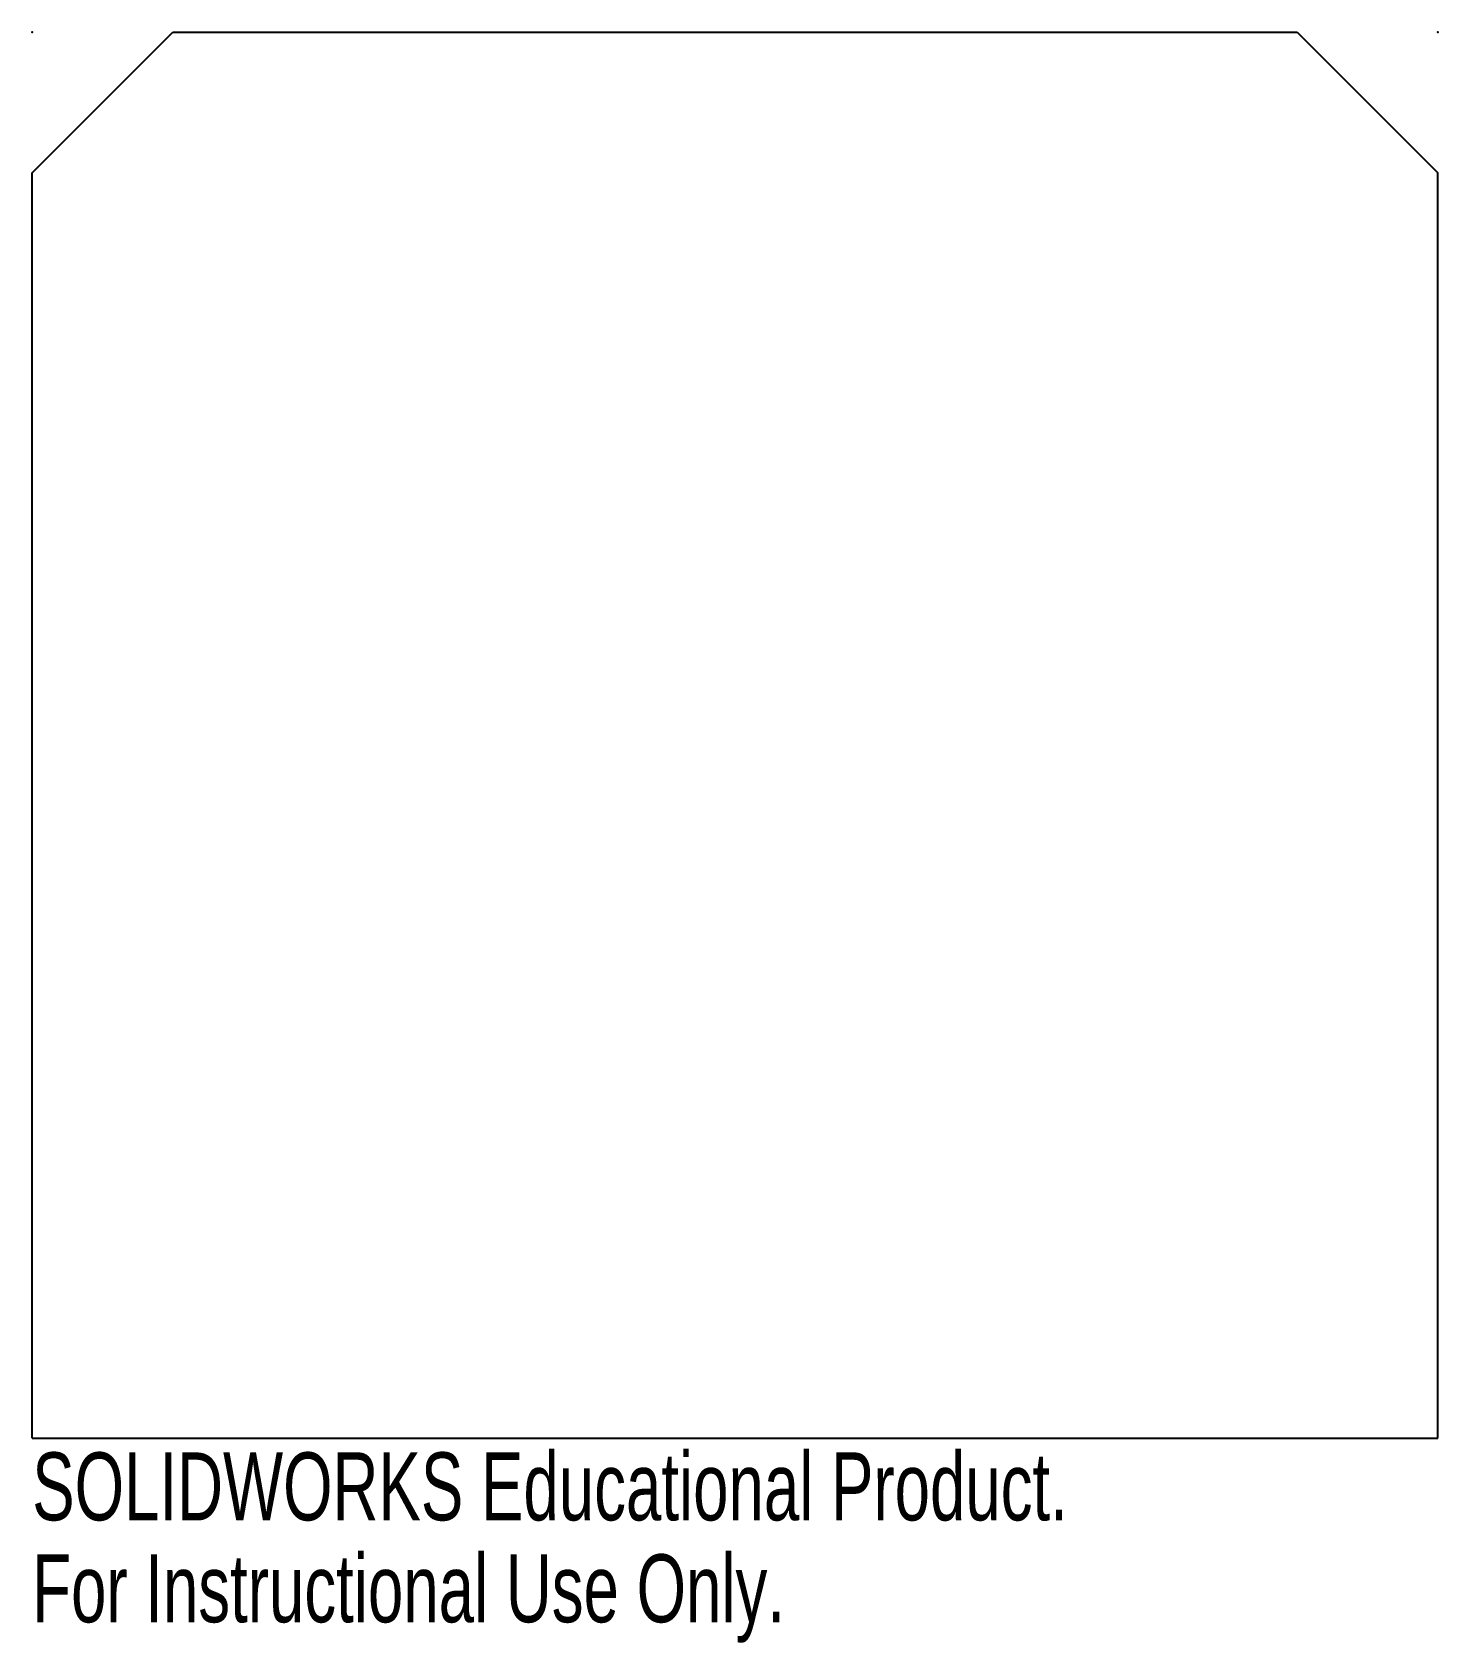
# Model space of a CAD drawing. Header units: millimetres. Extents: x 0 to 100, y -15 to 100.
import ezdxf

# ---------------------------------------------------------------- set-up
doc = ezdxf.new("R2010")
doc.units = ezdxf.units.MM
doc.header["$PDSIZE"] = -1
doc.styles.add('SLDTEXTSTYLE0', font='TXT', dxfattribs={"width": 0.7})

msp = doc.modelspace()

# ---------------------------------------------------------------- linework, layer by layer
at = {"color": 7, "linetype": 'Continuous'}
for p, q in [((0, 90), (10, 100)), ((10, 100), (90, 100)), ((90, 100), (100, 90)), ((0, 0), (0, 90)), ((100, 0), (100, 90)), ((0, 0), (100, 0))]:
    msp.add_line(p, q, dxfattribs=at)
for p in [(0, 100), (100, 100)]:
    msp.add_point(p, dxfattribs=at)

# ---------------------------------------------------------------- texts
at = {"color": 7, "linetype": 'Continuous', "char_height": 4.8336, "attachment_point": 1, "style": 'SLDTEXTSTYLE0'}
for s, insert in [('SOLIDWORKS Educational Product.', (0, -1.02)), ('For Instructional Use Only.', (0, -8.27))]:
    msp.add_mtext(s, dxfattribs=dict(at, insert=insert))

doc.saveas('drawing.dxf')
